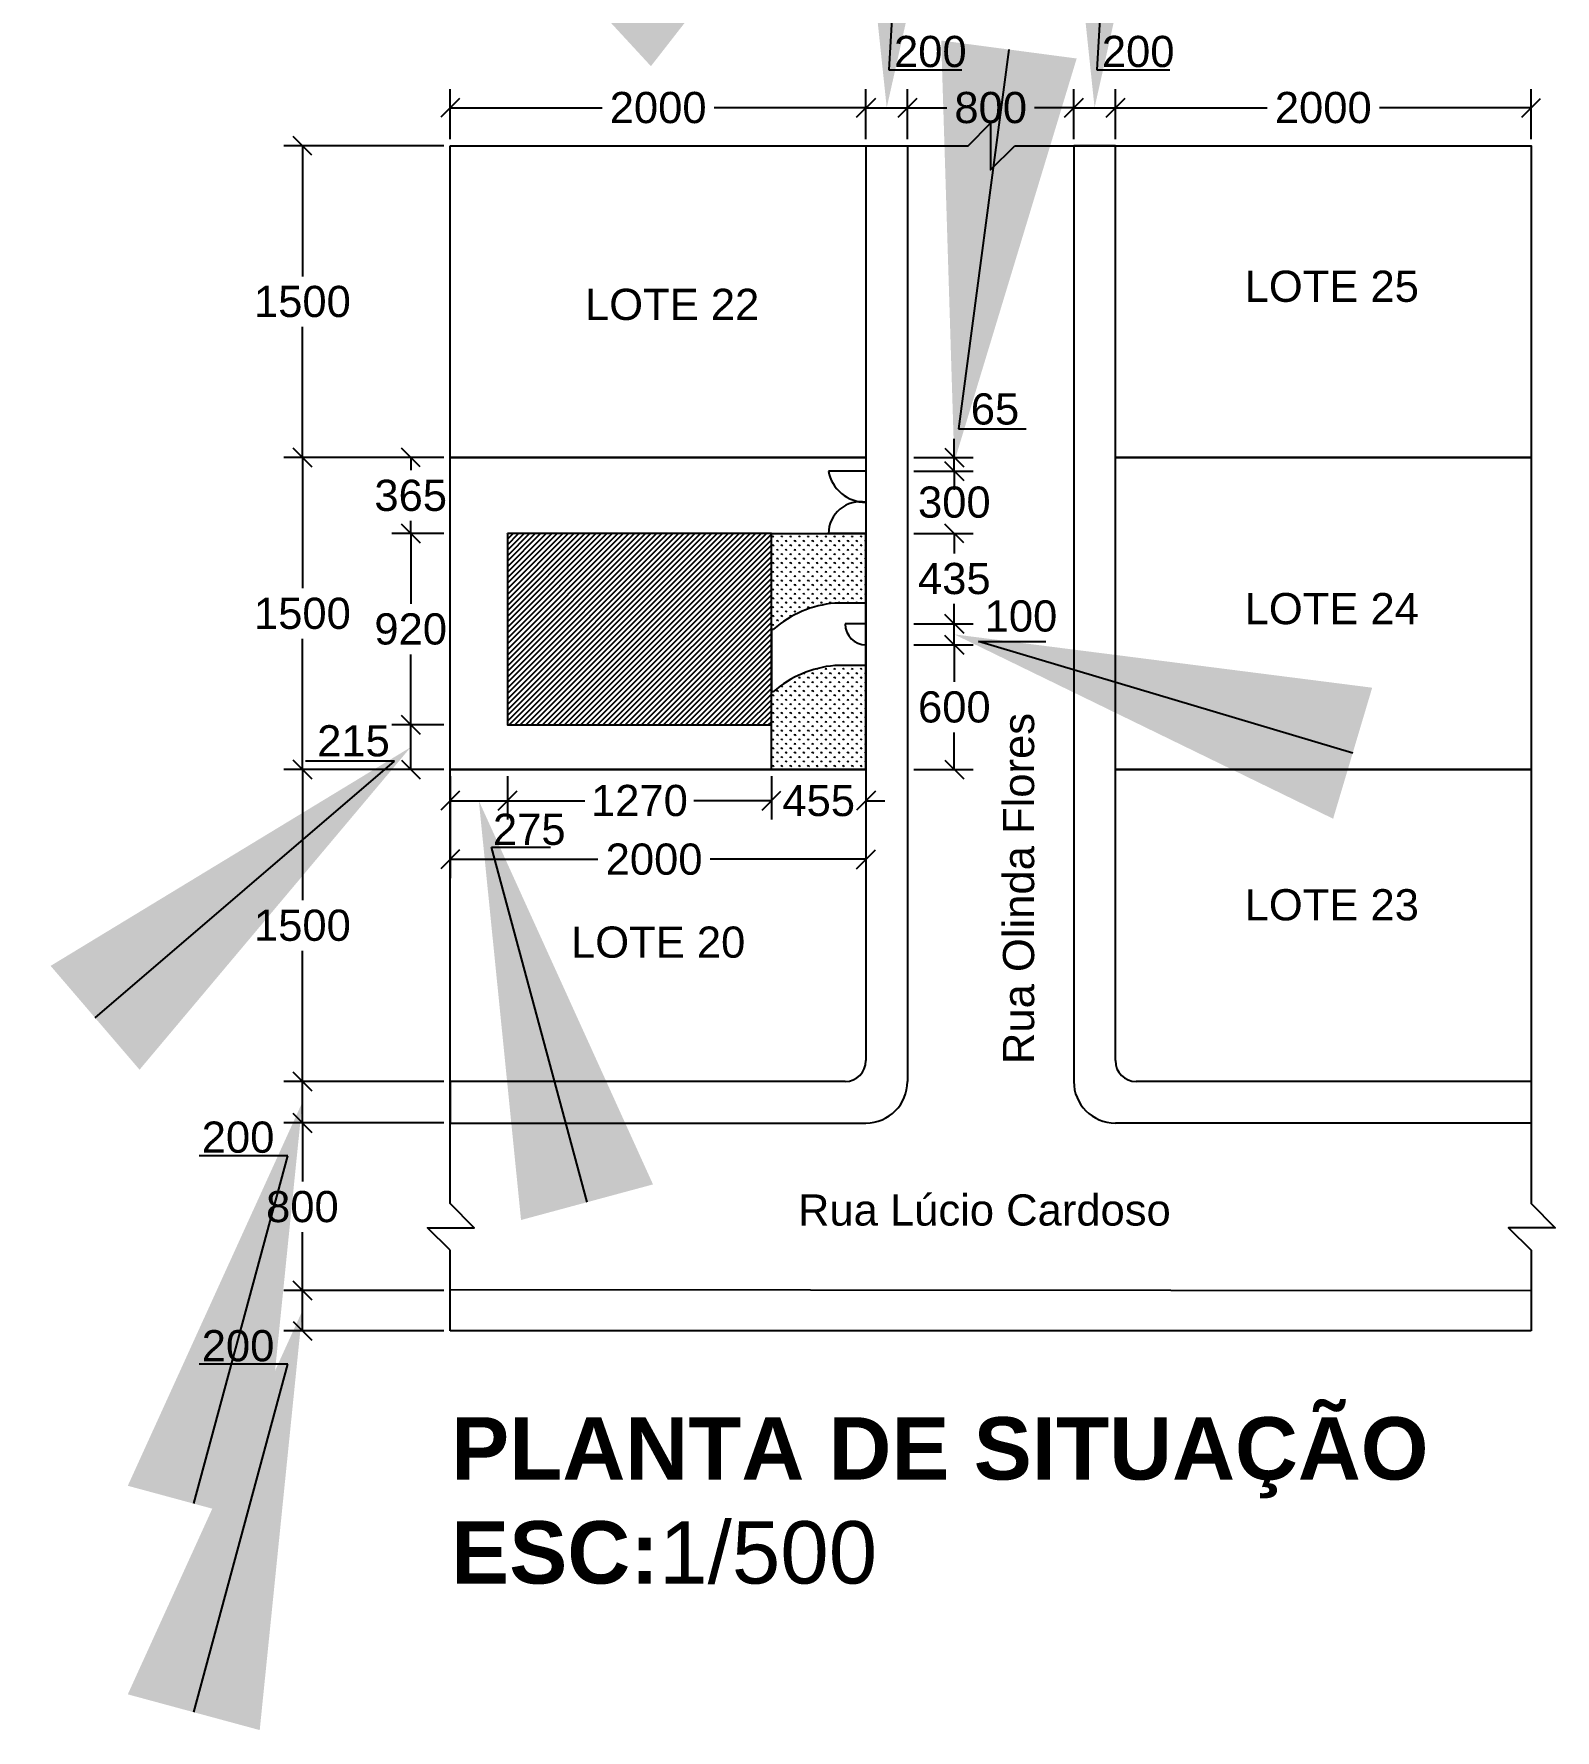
# Model space of a CAD drawing. Header units: millimetres. Extents: x -1.1 to 45.3, y 0 to 40.3.
# Drawn here: x 14.8 to 29.44, y 0 to 16.31 of the extents above; entities that cross this region are included whole.
import ezdxf
from ezdxf import colors
from ezdxf.entities.mleader import LeaderData, LeaderLine
from ezdxf.math import Vec2, Vec3

# ---------------------------------------------------------------- set-up
doc = ezdxf.new("R2010")
doc.units = ezdxf.units.MM
doc.linetypes.add('ACAD_ISO03W100', pattern=[30, 12, -18])
doc.layers.get('DEFPOINTS').update_dxf_attribs({"color": 140})
for name, color, linetype in [('DESENHO', 1, 'Continuous'), ('Linha estreita', 1, 'Continuous'), ('Linha tracejada', 2, 'ACAD_ISO03W100'), ('LinhaGrossa', 5, 'Continuous'), ('LinhaMedia', 1, 'Continuous')]:
    doc.layers.add(name, color=color, linetype=linetype)
doc.styles.add('cefet 1 500', font='stylu.ttf', dxfattribs={"height": 120})
doc.styles.get("Standard").update_dxf_attribs({"font": 'arial.ttf'})
doc.dimstyles.get("Standard").update_dxf_attribs({"dimtxt": 0.3, "dimasz": 0.18, "dimexe": 0.18, "dimexo": 0.0625, "dimgap": 0.09, "dimtad": 0, "dimtih": 1, "dimtoh": 1, "dimdec": 4, "dimzin": 0, "dimdsep": 46, "dimtxsty": 'Standard', "dimblk": 'OBLIQUE', "dimcen": 0.09, "dimadec": 0, "dimazin": 0, "dimtfac": 1, "dimtdec": 4, "dimtofl": 0, "dimtmove": 0, "dimatfit": 3, "dimfxl": 1, "dimtolj": 1, "dimtzin": 0, "dimarcsym": 0})

# ---------------------------------------------------------------- blocks, each defined once
blk = doc.blocks.new('_Oblique')
at = {"color": 0, "linetype": 'ByBlock', "lineweight": -2}
blk.add_line((-0.5, -0.5), (0.5, 0.5), dxfattribs=at)
blk = doc.blocks.new('*D122')
at = {"layer": 'DEFPOINTS', "color": 0, "ltscale": 5, "transparency": 16777216}
for p in [(22.807, 15.6), (18.807, 15.235), (22.807, 15.235)]:
    blk.add_point(p, dxfattribs=at)
at = {"layer": 'LinhaMedia', "color": 0, "lineweight": -2, "ltscale": 5, "transparency": 16777216}
for p, q in [((18.807, 15.297), (18.807, 15.78)), ((22.807, 15.297), (22.807, 15.78)), ((18.807, 15.6), (20.267, 15.6)), ((22.807, 15.6), (21.347, 15.6))]:
    blk.add_line(p, q, dxfattribs=at)
at = {"layer": 'LinhaMedia', "color": 0, "lineweight": -2, "ltscale": 5, "transparency": 16777216, "xscale": 0.18, "yscale": 0.18, "zscale": 0.18, "rotation": 180}
blk.add_blockref('_Oblique', (18.807, 15.6), dxfattribs=at)
at = {"layer": 'LinhaMedia', "color": 0, "lineweight": -2, "ltscale": 5, "transparency": 16777216, "xscale": 0.18, "yscale": 0.18, "zscale": 0.18}
blk.add_blockref('_Oblique', (22.807, 15.6), dxfattribs=at)
at = {"layer": 'LinhaMedia', "color": 0, "ltscale": 5, "transparency": 16777216, "insert": (20.807, 15.6), "char_height": 0.3, "attachment_point": 5}
blk.add_mtext('\\A1;2000', dxfattribs=at)
blk = doc.blocks.new('*D123')
at = {"layer": 'DEFPOINTS', "color": 0, "ltscale": 5, "transparency": 16777216}
for p in [(23.207, 15.6), (22.807, 15.235), (23.207, 15.235)]:
    blk.add_point(p, dxfattribs=at)
at = {"layer": 'LinhaMedia', "color": 0, "lineweight": -2, "ltscale": 5, "transparency": 16777216}
for p, q in [((22.807, 15.297), (22.807, 15.78)), ((23.207, 15.297), (23.207, 15.78)), ((22.807, 15.6), (23.207, 15.6))]:
    blk.add_line(p, q, dxfattribs=at)
at = {"layer": 'LinhaMedia', "color": 0, "lineweight": -2, "ltscale": 5, "transparency": 16777216, "xscale": 0.18, "yscale": 0.18, "zscale": 0.18, "rotation": 180}
blk.add_blockref('_Oblique', (22.807, 15.6), dxfattribs=at)
at = {"layer": 'LinhaMedia', "color": 0, "lineweight": -2, "ltscale": 5, "transparency": 16777216, "xscale": 0.18, "yscale": 0.18, "zscale": 0.18}
blk.add_blockref('_Oblique', (23.207, 15.6), dxfattribs=at)
blk = doc.blocks.new('*D124')
at = {"layer": 'DEFPOINTS', "color": 0, "ltscale": 5, "transparency": 16777216}
for p in [(24.807, 15.6), (23.207, 15.235), (24.807, 15.235)]:
    blk.add_point(p, dxfattribs=at)
at = {"layer": 'LinhaMedia', "color": 0, "lineweight": -2, "ltscale": 5, "transparency": 16777216}
for p, q in [((23.207, 15.297), (23.207, 15.78)), ((24.807, 15.297), (24.807, 15.78)), ((23.207, 15.6), (23.585, 15.6)), ((24.807, 15.6), (24.428, 15.6))]:
    blk.add_line(p, q, dxfattribs=at)
at = {"layer": 'LinhaMedia', "color": 0, "lineweight": -2, "ltscale": 5, "transparency": 16777216, "xscale": 0.18, "yscale": 0.18, "zscale": 0.18, "rotation": 180}
blk.add_blockref('_Oblique', (23.207, 15.6), dxfattribs=at)
at = {"layer": 'LinhaMedia', "color": 0, "lineweight": -2, "ltscale": 5, "transparency": 16777216, "xscale": 0.18, "yscale": 0.18, "zscale": 0.18}
blk.add_blockref('_Oblique', (24.807, 15.6), dxfattribs=at)
at = {"layer": 'LinhaMedia', "color": 0, "ltscale": 5, "transparency": 16777216, "insert": (24.007, 15.6), "char_height": 0.3, "attachment_point": 5}
blk.add_mtext('\\A1;800', dxfattribs=at)
blk = doc.blocks.new('*D125')
at = {"layer": 'DEFPOINTS', "color": 0, "ltscale": 5, "transparency": 16777216}
for p in [(25.207, 15.6), (24.807, 15.235), (25.207, 15.235)]:
    blk.add_point(p, dxfattribs=at)
at = {"layer": 'LinhaMedia', "color": 0, "lineweight": -2, "ltscale": 5, "transparency": 16777216}
for p, q in [((24.807, 15.297), (24.807, 15.78)), ((25.207, 15.297), (25.207, 15.78)), ((24.807, 15.6), (25.207, 15.6))]:
    blk.add_line(p, q, dxfattribs=at)
at = {"layer": 'LinhaMedia', "color": 0, "lineweight": -2, "ltscale": 5, "transparency": 16777216, "xscale": 0.18, "yscale": 0.18, "zscale": 0.18, "rotation": 180}
blk.add_blockref('_Oblique', (24.807, 15.6), dxfattribs=at)
at = {"layer": 'LinhaMedia', "color": 0, "lineweight": -2, "ltscale": 5, "transparency": 16777216, "xscale": 0.18, "yscale": 0.18, "zscale": 0.18}
blk.add_blockref('_Oblique', (25.207, 15.6), dxfattribs=at)
blk = doc.blocks.new('*D126')
at = {"layer": 'DEFPOINTS', "color": 0, "ltscale": 5, "transparency": 16777216}
for p in [(25.207, 15.6), (25.207, 15.235), (29.207, 15.235)]:
    blk.add_point(p, dxfattribs=at)
at = {"layer": 'LinhaMedia', "color": 0, "lineweight": -2, "ltscale": 5, "transparency": 16777216}
for p, q in [((25.207, 15.297), (25.207, 15.78)), ((29.207, 15.297), (29.207, 15.78)), ((25.207, 15.6), (26.667, 15.6)), ((29.207, 15.6), (27.747, 15.6))]:
    blk.add_line(p, q, dxfattribs=at)
at = {"layer": 'LinhaMedia', "color": 0, "lineweight": -2, "ltscale": 5, "transparency": 16777216, "xscale": 0.18, "yscale": 0.18, "zscale": 0.18, "rotation": 180}
blk.add_blockref('_Oblique', (25.207, 15.6), dxfattribs=at)
at = {"layer": 'LinhaMedia', "color": 0, "lineweight": -2, "ltscale": 5, "transparency": 16777216, "xscale": 0.18, "yscale": 0.18, "zscale": 0.18}
blk.add_blockref('_Oblique', (29.207, 15.6), dxfattribs=at)
at = {"layer": 'LinhaMedia', "color": 0, "ltscale": 5, "transparency": 16777216, "insert": (27.207, 15.6), "char_height": 0.3, "attachment_point": 5}
blk.add_mtext('\\A1;2000', dxfattribs=at)
blk = doc.blocks.new('*D127')
at = {"layer": 'DEFPOINTS', "color": 0, "ltscale": 5, "transparency": 16777216}
for p in [(18.807, 15.235), (17.384, 12.235), (18.807, 12.235)]:
    blk.add_point(p, dxfattribs=at)
at = {"layer": 'LinhaMedia', "color": 0, "lineweight": -2, "ltscale": 5, "transparency": 16777216}
for p, q in [((18.744, 15.235), (17.204, 15.235)), ((17.384, 15.235), (17.384, 13.978)), ((17.384, 12.235), (17.384, 13.492)), ((18.744, 12.235), (17.204, 12.235))]:
    blk.add_line(p, q, dxfattribs=at)
at = {"layer": 'LinhaMedia', "color": 0, "lineweight": -2, "ltscale": 5, "transparency": 16777216, "xscale": 0.18, "yscale": 0.18, "zscale": 0.18}
for p, rotation in [((17.384, 15.235), 90), ((17.384, 12.235), 270)]:
    blk.add_blockref('_Oblique', p, dxfattribs=dict(at, rotation=rotation))
at = {"layer": 'LinhaMedia', "color": 0, "ltscale": 5, "transparency": 16777216, "insert": (17.384, 13.735), "char_height": 0.3, "width": 12.13797, "attachment_point": 5}
blk.add_mtext('\\A1;1500', dxfattribs=at)
blk = doc.blocks.new('*D117')
at = {"layer": 'DEFPOINTS', "color": 0, "ltscale": 5, "transparency": 16777216}
for p in [(18.426, 11.505), (18.807, 11.505), (18.807, 9.665)]:
    blk.add_point(p, dxfattribs=at)
at = {"layer": 'LinhaMedia', "color": 0, "lineweight": -2, "ltscale": 5, "transparency": 16777216}
for p, q in [((18.744, 11.505), (18.246, 11.505)), ((18.426, 11.505), (18.426, 10.828)), ((18.426, 9.665), (18.426, 10.342)), ((18.744, 9.665), (18.246, 9.665))]:
    blk.add_line(p, q, dxfattribs=at)
at = {"layer": 'LinhaMedia', "color": 0, "lineweight": -2, "ltscale": 5, "transparency": 16777216, "xscale": 0.18, "yscale": 0.18, "zscale": 0.18}
for p, rotation in [((18.426, 11.505), 90), ((18.426, 9.665), 270)]:
    blk.add_blockref('_Oblique', p, dxfattribs=dict(at, rotation=rotation))
at = {"layer": 'LinhaMedia', "color": 0, "ltscale": 5, "transparency": 16777216, "insert": (18.426, 10.585), "char_height": 0.3, "attachment_point": 5}
blk.add_mtext('\\A1;920', dxfattribs=at)
blk = doc.blocks.new('*D128')
at = {"layer": 'DEFPOINTS', "color": 0, "ltscale": 5, "transparency": 16777216}
for p in [(18.426, 12.235), (18.807, 12.235), (18.807, 11.505)]:
    blk.add_point(p, dxfattribs=at)
at = {"layer": 'LinhaMedia', "color": 0, "lineweight": -2, "ltscale": 5, "transparency": 16777216}
for p, q in [((18.744, 12.235), (18.246, 12.235)), ((18.426, 12.235), (18.426, 12.113)), ((18.426, 11.505), (18.426, 11.627)), ((18.744, 11.505), (18.246, 11.505))]:
    blk.add_line(p, q, dxfattribs=at)
at = {"layer": 'LinhaMedia', "color": 0, "lineweight": -2, "ltscale": 5, "transparency": 16777216, "xscale": 0.18, "yscale": 0.18, "zscale": 0.18}
for p, rotation in [((18.426, 12.235), 90), ((18.426, 11.505), 270)]:
    blk.add_blockref('_Oblique', p, dxfattribs=dict(at, rotation=rotation))
at = {"layer": 'LinhaMedia', "color": 0, "ltscale": 5, "transparency": 16777216, "insert": (18.426, 11.87), "char_height": 0.3, "attachment_point": 5}
blk.add_mtext('\\A1;365', dxfattribs=at)
blk = doc.blocks.new('*D129')
at = {"layer": 'DEFPOINTS', "color": 0, "ltscale": 5, "transparency": 16777216}
for p in [(17.384, 9.235), (18.807, 9.235), (18.807, 6.235)]:
    blk.add_point(p, dxfattribs=at)
at = {"layer": 'LinhaMedia', "color": 0, "lineweight": -2, "ltscale": 5, "transparency": 16777216}
for p, q in [((18.744, 9.235), (17.204, 9.235)), ((17.384, 9.235), (17.384, 7.978)), ((17.384, 6.235), (17.384, 7.492)), ((18.744, 6.235), (17.204, 6.235))]:
    blk.add_line(p, q, dxfattribs=at)
at = {"layer": 'LinhaMedia', "color": 0, "lineweight": -2, "ltscale": 5, "transparency": 16777216, "xscale": 0.18, "yscale": 0.18, "zscale": 0.18}
for p, rotation in [((17.384, 9.235), 90), ((17.384, 6.235), 270)]:
    blk.add_blockref('_Oblique', p, dxfattribs=dict(at, rotation=rotation))
at = {"layer": 'LinhaMedia', "color": 0, "ltscale": 5, "transparency": 16777216, "insert": (17.384, 7.735), "char_height": 0.3, "attachment_point": 5}
blk.add_mtext('\\A1;1500', dxfattribs=at)
blk = doc.blocks.new('*D130')
at = {"layer": 'DEFPOINTS', "color": 0, "ltscale": 5, "transparency": 16777216}
for p in [(17.384, 6.235), (18.807, 6.235), (18.807, 5.835)]:
    blk.add_point(p, dxfattribs=at)
at = {"layer": 'LinhaMedia', "color": 0, "lineweight": -2, "ltscale": 5, "transparency": 16777216}
for p, q in [((18.744, 6.235), (17.204, 6.235)), ((17.384, 5.835), (17.384, 6.235)), ((18.744, 5.835), (17.204, 5.835))]:
    blk.add_line(p, q, dxfattribs=at)
at = {"layer": 'LinhaMedia', "color": 0, "lineweight": -2, "ltscale": 5, "transparency": 16777216, "xscale": 0.18, "yscale": 0.18, "zscale": 0.18}
for p, rotation in [((17.384, 6.235), 90), ((17.384, 5.835), 270)]:
    blk.add_blockref('_Oblique', p, dxfattribs=dict(at, rotation=rotation))
blk = doc.blocks.new('*D131')
at = {"layer": 'DEFPOINTS', "color": 0, "ltscale": 5, "transparency": 16777216}
for p in [(17.384, 5.835), (18.807, 5.835), (18.807, 4.223)]:
    blk.add_point(p, dxfattribs=at)
at = {"layer": 'LinhaMedia', "color": 0, "lineweight": -2, "ltscale": 5, "transparency": 16777216}
for p, q in [((18.744, 5.835), (17.204, 5.835)), ((17.384, 5.835), (17.384, 5.272)), ((17.384, 4.223), (17.384, 4.786)), ((18.744, 4.223), (17.204, 4.223))]:
    blk.add_line(p, q, dxfattribs=at)
at = {"layer": 'LinhaMedia', "color": 0, "lineweight": -2, "ltscale": 5, "transparency": 16777216, "xscale": 0.18, "yscale": 0.18, "zscale": 0.18}
for p, rotation in [((17.384, 5.835), 90), ((17.384, 4.223), 270)]:
    blk.add_blockref('_Oblique', p, dxfattribs=dict(at, rotation=rotation))
at = {"layer": 'LinhaMedia', "color": 0, "ltscale": 5, "transparency": 16777216, "insert": (17.384, 5.029), "char_height": 0.3, "attachment_point": 5}
blk.add_mtext('\\A1;800', dxfattribs=at)
blk = doc.blocks.new('*D132')
at = {"layer": 'DEFPOINTS', "color": 0, "ltscale": 5, "transparency": 16777216}
for p in [(17.384, 4.223), (18.807, 4.223), (18.807, 3.835)]:
    blk.add_point(p, dxfattribs=at)
at = {"layer": 'LinhaMedia', "color": 0, "lineweight": -2, "ltscale": 5, "transparency": 16777216}
for p, q in [((18.744, 4.223), (17.204, 4.223)), ((17.384, 3.835), (17.384, 4.223)), ((18.744, 3.835), (17.204, 3.835))]:
    blk.add_line(p, q, dxfattribs=at)
at = {"layer": 'LinhaMedia', "color": 0, "lineweight": -2, "ltscale": 5, "transparency": 16777216, "xscale": 0.18, "yscale": 0.18, "zscale": 0.18}
for p, rotation in [((17.384, 4.223), 90), ((17.384, 3.835), 270)]:
    blk.add_blockref('_Oblique', p, dxfattribs=dict(at, rotation=rotation))
blk = doc.blocks.new('*D133')
at = {"layer": 'DEFPOINTS', "color": 0, "ltscale": 5, "transparency": 16777216}
for p in [(18.807, 12.235), (17.384, 9.235), (18.807, 9.235)]:
    blk.add_point(p, dxfattribs=at)
at = {"layer": 'LinhaMedia', "color": 0, "lineweight": -2, "ltscale": 5, "transparency": 16777216}
for p, q in [((18.744, 12.235), (17.204, 12.235)), ((17.384, 12.235), (17.384, 10.978)), ((17.384, 9.235), (17.384, 10.492)), ((18.744, 9.235), (17.204, 9.235))]:
    blk.add_line(p, q, dxfattribs=at)
at = {"layer": 'LinhaMedia', "color": 0, "lineweight": -2, "ltscale": 5, "transparency": 16777216, "xscale": 0.18, "yscale": 0.18, "zscale": 0.18}
for p, rotation in [((17.384, 12.235), 90), ((17.384, 9.235), 270)]:
    blk.add_blockref('_Oblique', p, dxfattribs=dict(at, rotation=rotation))
at = {"layer": 'LinhaMedia', "color": 0, "ltscale": 5, "transparency": 16777216, "insert": (17.384, 10.735), "char_height": 0.3, "attachment_point": 5}
blk.add_mtext('\\A1;1500', dxfattribs=at)
blk = doc.blocks.new('*D134')
at = {"layer": 'DEFPOINTS', "color": 0, "ltscale": 5, "transparency": 16777216}
for p in [(19.357, 9.235), (21.897, 9.235), (19.357, 8.935)]:
    blk.add_point(p, dxfattribs=at)
at = {"layer": 'LinhaMedia', "color": 0, "lineweight": -2, "ltscale": 5, "transparency": 16777216}
for p, q in [((19.357, 9.172), (19.357, 8.755)), ((21.897, 9.172), (21.897, 8.755)), ((19.357, 8.935), (20.103, 8.935)), ((21.897, 8.935), (21.15, 8.935))]:
    blk.add_line(p, q, dxfattribs=at)
at = {"layer": 'LinhaMedia', "color": 0, "lineweight": -2, "ltscale": 5, "transparency": 16777216, "xscale": 0.18, "yscale": 0.18, "zscale": 0.18, "rotation": 180}
blk.add_blockref('_Oblique', (19.357, 8.935), dxfattribs=at)
at = {"layer": 'LinhaMedia', "color": 0, "lineweight": -2, "ltscale": 5, "transparency": 16777216, "xscale": 0.18, "yscale": 0.18, "zscale": 0.18}
blk.add_blockref('_Oblique', (21.897, 8.935), dxfattribs=at)
at = {"layer": 'LinhaMedia', "color": 0, "ltscale": 5, "transparency": 16777216, "insert": (20.627, 8.935), "char_height": 0.3, "attachment_point": 5}
blk.add_mtext('\\A1;1270', dxfattribs=at)
blk = doc.blocks.new('*D135')
at = {"layer": 'DEFPOINTS', "color": 0, "ltscale": 5, "transparency": 16777216}
for p in [(21.897, 9.235), (22.807, 9.235), (22.807, 8.935)]:
    blk.add_point(p, dxfattribs=at)
at = {"layer": 'LinhaMedia', "color": 0, "lineweight": -2, "ltscale": 5, "transparency": 16777216}
for p, q in [((21.897, 9.172), (21.897, 8.755)), ((22.807, 9.172), (22.807, 8.755)), ((21.897, 8.935), (21.717, 8.935)), ((22.807, 8.935), (22.987, 8.935))]:
    blk.add_line(p, q, dxfattribs=at)
at = {"layer": 'LinhaMedia', "color": 0, "lineweight": -2, "ltscale": 5, "transparency": 16777216, "xscale": 0.18, "yscale": 0.18, "zscale": 0.18}
blk.add_blockref('_Oblique', (21.897, 8.935), dxfattribs=at)
at = {"layer": 'LinhaMedia', "color": 0, "lineweight": -2, "ltscale": 5, "transparency": 16777216, "xscale": 0.18, "yscale": 0.18, "zscale": 0.18, "rotation": 180}
blk.add_blockref('_Oblique', (22.807, 8.935), dxfattribs=at)
at = {"layer": 'LinhaMedia', "color": 0, "ltscale": 5, "transparency": 16777216, "insert": (22.352, 8.935), "char_height": 0.3, "attachment_point": 5}
blk.add_mtext('\\A1;455', dxfattribs=at)
blk = doc.blocks.new('*D118')
at = {"layer": 'DEFPOINTS', "color": 0, "ltscale": 5, "transparency": 16777216}
for p in [(18.807, 9.235), (22.807, 9.235), (22.807, 8.371)]:
    blk.add_point(p, dxfattribs=at)
at = {"layer": 'LinhaMedia', "color": 0, "lineweight": -2, "ltscale": 5, "transparency": 16777216}
for p, q in [((18.807, 9.172), (18.807, 8.191)), ((22.807, 9.172), (22.807, 8.191)), ((18.807, 8.371), (20.228, 8.371)), ((22.807, 8.371), (21.308, 8.371))]:
    blk.add_line(p, q, dxfattribs=at)
at = {"layer": 'LinhaMedia', "color": 0, "lineweight": -2, "ltscale": 5, "transparency": 16777216, "xscale": 0.18, "yscale": 0.18, "zscale": 0.18, "rotation": 180}
blk.add_blockref('_Oblique', (18.807, 8.371), dxfattribs=at)
at = {"layer": 'LinhaMedia', "color": 0, "lineweight": -2, "ltscale": 5, "transparency": 16777216, "xscale": 0.18, "yscale": 0.18, "zscale": 0.18}
blk.add_blockref('_Oblique', (22.807, 8.371), dxfattribs=at)
at = {"layer": 'LinhaMedia', "color": 0, "ltscale": 5, "transparency": 16777216, "insert": (20.768, 8.371), "char_height": 0.3, "attachment_point": 5}
blk.add_mtext('\\A1;2000', dxfattribs=at)
blk = doc.blocks.new('*D119')
at = {"layer": 'DEFPOINTS', "color": 0, "ltscale": 5, "transparency": 16777216}
for p in [(18.426, 9.665), (18.807, 9.665), (18.807, 9.235)]:
    blk.add_point(p, dxfattribs=at)
at = {"layer": 'LinhaMedia', "color": 0, "lineweight": -2, "ltscale": 5, "transparency": 16777216}
for p, q in [((18.744, 9.665), (18.246, 9.665)), ((18.426, 9.235), (18.426, 9.665)), ((18.744, 9.235), (18.246, 9.235))]:
    blk.add_line(p, q, dxfattribs=at)
at = {"layer": 'LinhaMedia', "color": 0, "lineweight": -2, "ltscale": 5, "transparency": 16777216, "xscale": 0.18, "yscale": 0.18, "zscale": 0.18}
for p, rotation in [((18.426, 9.665), 90), ((18.426, 9.235), 270)]:
    blk.add_blockref('_Oblique', p, dxfattribs=dict(at, rotation=rotation))
blk = doc.blocks.new('*D120')
at = {"layer": 'DEFPOINTS', "color": 0, "ltscale": 5, "transparency": 16777216}
for p in [(23.207, 12.235), (23.207, 12.105), (23.657, 12.105)]:
    blk.add_point(p, dxfattribs=at)
at = {"layer": 'LinhaMedia', "color": 0, "lineweight": -2, "ltscale": 5, "transparency": 16777216}
for p, q in [((23.657, 12.235), (23.657, 12.415)), ((23.269, 12.235), (23.837, 12.235)), ((23.269, 12.105), (23.837, 12.105)), ((23.657, 12.105), (23.657, 11.925))]:
    blk.add_line(p, q, dxfattribs=at)
at = {"layer": 'LinhaMedia', "color": 0, "lineweight": -2, "ltscale": 5, "transparency": 16777216, "xscale": 0.18, "yscale": 0.18, "zscale": 0.18}
for p, rotation in [((23.657, 12.235), 270), ((23.657, 12.105), 90)]:
    blk.add_blockref('_Oblique', p, dxfattribs=dict(at, rotation=rotation))
blk = doc.blocks.new('*D136')
at = {"layer": 'DEFPOINTS', "color": 0, "ltscale": 5, "transparency": 16777216}
for p in [(23.207, 12.105), (23.207, 11.505), (23.657, 11.505)]:
    blk.add_point(p, dxfattribs=at)
at = {"layer": 'LinhaMedia', "color": 0, "lineweight": -2, "ltscale": 5, "transparency": 16777216}
for p, q in [((23.657, 12.105), (23.657, 12.285)), ((23.269, 12.105), (23.837, 12.105)), ((23.269, 11.505), (23.837, 11.505)), ((23.657, 11.505), (23.657, 11.325))]:
    blk.add_line(p, q, dxfattribs=at)
at = {"layer": 'LinhaMedia', "color": 0, "lineweight": -2, "ltscale": 5, "transparency": 16777216, "xscale": 0.18, "yscale": 0.18, "zscale": 0.18}
for p, rotation in [((23.657, 12.105), 270), ((23.657, 11.505), 90)]:
    blk.add_blockref('_Oblique', p, dxfattribs=dict(at, rotation=rotation))
at = {"layer": 'LinhaMedia', "color": 0, "ltscale": 5, "transparency": 16777216, "insert": (23.657, 11.805), "char_height": 0.3, "attachment_point": 5}
blk.add_mtext('\\A1;300', dxfattribs=at)
blk = doc.blocks.new('*D137')
at = {"layer": 'DEFPOINTS', "color": 0, "ltscale": 5, "transparency": 16777216}
for p in [(23.207, 11.505), (23.207, 10.635), (23.657, 10.635)]:
    blk.add_point(p, dxfattribs=at)
at = {"layer": 'LinhaMedia', "color": 0, "lineweight": -2, "ltscale": 5, "transparency": 16777216}
for p, q in [((23.269, 11.505), (23.837, 11.505)), ((23.657, 11.505), (23.657, 11.313)), ((23.657, 10.635), (23.657, 10.827)), ((23.269, 10.635), (23.837, 10.635))]:
    blk.add_line(p, q, dxfattribs=at)
at = {"layer": 'LinhaMedia', "color": 0, "lineweight": -2, "ltscale": 5, "transparency": 16777216, "xscale": 0.18, "yscale": 0.18, "zscale": 0.18}
for p, rotation in [((23.657, 11.505), 90), ((23.657, 10.635), 270)]:
    blk.add_blockref('_Oblique', p, dxfattribs=dict(at, rotation=rotation))
at = {"layer": 'LinhaMedia', "color": 0, "ltscale": 5, "transparency": 16777216, "insert": (23.657, 11.07), "char_height": 0.3, "attachment_point": 5}
blk.add_mtext('\\A1;435', dxfattribs=at)
blk = doc.blocks.new('*D121')
at = {"layer": 'DEFPOINTS', "color": 0, "ltscale": 5, "transparency": 16777216}
for p in [(23.207, 10.635), (23.657, 10.635), (23.207, 10.435)]:
    blk.add_point(p, dxfattribs=at)
at = {"layer": 'LinhaMedia', "color": 0, "lineweight": -2, "ltscale": 5, "transparency": 16777216}
for p, q in [((23.269, 10.635), (23.837, 10.635)), ((23.657, 10.435), (23.657, 10.635)), ((23.269, 10.435), (23.837, 10.435))]:
    blk.add_line(p, q, dxfattribs=at)
at = {"layer": 'LinhaMedia', "color": 0, "lineweight": -2, "ltscale": 5, "transparency": 16777216, "xscale": 0.18, "yscale": 0.18, "zscale": 0.18}
for p, rotation in [((23.657, 10.635), 90), ((23.657, 10.435), 270)]:
    blk.add_blockref('_Oblique', p, dxfattribs=dict(at, rotation=rotation))
blk = doc.blocks.new('*D138')
at = {"layer": 'DEFPOINTS', "color": 0, "ltscale": 5, "transparency": 16777216}
for p in [(23.207, 10.435), (23.207, 9.235), (23.657, 9.235)]:
    blk.add_point(p, dxfattribs=at)
at = {"layer": 'LinhaMedia', "color": 0, "lineweight": -2, "ltscale": 5, "transparency": 16777216}
for p, q in [((23.269, 10.435), (23.837, 10.435)), ((23.657, 10.435), (23.657, 10.078)), ((23.657, 9.235), (23.657, 9.592)), ((23.269, 9.235), (23.837, 9.235))]:
    blk.add_line(p, q, dxfattribs=at)
at = {"layer": 'LinhaMedia', "color": 0, "lineweight": -2, "ltscale": 5, "transparency": 16777216, "xscale": 0.18, "yscale": 0.18, "zscale": 0.18}
for p, rotation in [((23.657, 10.435), 90), ((23.657, 9.235), 270)]:
    blk.add_blockref('_Oblique', p, dxfattribs=dict(at, rotation=rotation))
at = {"layer": 'LinhaMedia', "color": 0, "ltscale": 5, "transparency": 16777216, "insert": (23.657, 9.835), "char_height": 0.3, "attachment_point": 5}
blk.add_mtext('\\A1;600', dxfattribs=at)
blk = doc.blocks.new('*D139')
at = {"layer": 'DEFPOINTS', "color": 0, "ltscale": 5, "transparency": 16777216}
for p in [(18.807, 9.235), (19.357, 9.235), (19.357, 8.935)]:
    blk.add_point(p, dxfattribs=at)
at = {"layer": 'LinhaMedia', "color": 0, "lineweight": -2, "ltscale": 5, "transparency": 16777216}
for p, q in [((18.807, 9.172), (18.807, 8.755)), ((19.357, 9.172), (19.357, 8.755)), ((18.807, 8.935), (19.357, 8.935))]:
    blk.add_line(p, q, dxfattribs=at)
at = {"layer": 'LinhaMedia', "color": 0, "lineweight": -2, "ltscale": 5, "transparency": 16777216, "xscale": 0.18, "yscale": 0.18, "zscale": 0.18, "rotation": 180}
blk.add_blockref('_Oblique', (18.807, 8.935), dxfattribs=at)
at = {"layer": 'LinhaMedia', "color": 0, "lineweight": -2, "ltscale": 5, "transparency": 16777216, "xscale": 0.18, "yscale": 0.18, "zscale": 0.18}
blk.add_blockref('_Oblique', (19.357, 8.935), dxfattribs=at)

msp = doc.modelspace()

# ---------------------------------------------------------------- hatches: boundary and pattern name
at = {"layer": 'LinhaGrossa', "ltscale": 5}
h = msp.add_hatch(dxfattribs=at)
h.set_pattern_fill('ANSI31', color=0, scale=0.3)
h.set_pattern_definition([(45, (13.17327, 3.834807), (-0.0265165, 0.0265165), [])])
h.paths.add_polyline_path([(21.89654, 11.50481), (19.35654, 11.50481), (19.35654, 9.66481), (21.89654, 9.66481)])
h = msp.add_hatch(dxfattribs=at)
h.set_pattern_fill('GRASS', color=0, scale=0.06)
h.set_pattern_definition([(90, (13.17327, 3.834807), (-0.0424264, 0.0424264), [0.01125, -0.0736028]), (45, (13.17327, 3.834807), (-0.0424264, 0.0424264), [0.01125, -0.04875]), (135, (13.17327, 3.834807), (-0.0424264, -0.0424264), [0.01125, -0.04875])])
h.paths.add_polyline_path([(22.80654, 11.50481), (22.44654, 11.50481), (21.89654, 11.50481), (21.89654, 10.58481), (21.91654, 10.58481, -0.15820555), (22.50654, 10.83481), (22.80654, 10.83481)])
h.paths.add_polyline_path([(22.80654, 10.23481), (22.50654, 10.23481, 0.15820555), (21.91654, 9.98481), (21.89654, 9.98481), (21.89654, 9.23481), (22.80654, 9.23481)])

# ---------------------------------------------------------------- linework, layer by layer
for p, q in [((22.80654, 12.10481), (22.44654, 12.10481)), ((22.80654, 12.23481), (22.80654, 12.10481)), ((22.80654, 12.10481), (22.80654, 11.80481)), ((22.80654, 11.80481), (22.80654, 11.50481)), ((22.80654, 11.50481), (22.44654, 11.50481)), ((22.80654, 10.63481), (22.80654, 11.50481)), ((22.80654, 10.83481), (22.50654, 10.83481)), ((22.80654, 10.63481), (22.80654, 10.83481)), ((22.80654, 10.63481), (22.60654, 10.63481)), ((22.80654, 10.43481), (22.80654, 10.63481)), ((21.89654, 10.58481), (21.89654, 10.58481)), ((21.89654, 10.58481), (21.89654, 9.98481)), ((21.89654, 10.58481), (21.91654, 10.58481)), ((22.80654, 9.23481), (22.80654, 10.43481)), ((22.80654, 10.43481), (22.80654, 10.23481)), ((22.80654, 10.23481), (22.50654, 10.23481)), ((21.89654, 9.98481), (21.91654, 9.98481)), ((18.80654, 5.05914), (18.80654, 5.83481)), ((18.80654, 3.83481), (18.80654, 4.61052)), ((18.80654, 3.83481), (18.80654, 4.23481)), ((18.80654, 3.83481), (18.80654, 4.23481)), ((18.80654, 4.23481), (29.20654, 4.22266))]:
    msp.add_line(p, q, dxfattribs=at)
for points in [[(23.78927, 15.23481), (24.00654, 15.45208), (24.00654, 15.00351), (24.23789, 15.23481)], [(18.80654, 5.05914), (18.80654, 15.23481)], [(18.80654, 15.23481), (23.55791, 15.23481)], [(18.80654, 15.23481), (23.78927, 15.23481)], [(22.80654, 15.23481), (23.20654, 15.23481), (23.20654, 6.23481)], [(24.23789, 15.23481), (29.20654, 15.23481), (29.20654, 5.83481)], [(24.23789, 15.23481), (29.20654, 15.23481)], [(25.20654, 15.23481), (24.80654, 15.23481), (24.80654, 6.23481)], [(19.35654, 11.50481), (19.35654, 9.66481), (21.89654, 9.66481), (21.89654, 11.50481), (19.35654, 11.50481)], [(22.80654, 9.23481), (21.89654, 9.23481), (21.89654, 11.50481), (22.80654, 11.50481)], [(22.60654, 6.23481), (18.80654, 6.23481), (18.80654, 9.23481), (22.80654, 9.23481), (22.80654, 6.43481)], [(25.20654, 6.43481), (25.20654, 9.23481), (29.20654, 9.23481), (29.20654, 6.23481), (25.40654, 6.23481)], [(18.80654, 6.23481), (18.80654, 5.83481), (22.80654, 5.83481)], [(29.20654, 6.23481), (29.20654, 5.83481), (25.20654, 5.83481)], [(29.20654, 5.83481), (29.20654, 5.05914), (29.43784, 4.82779), (28.98927, 4.82779), (29.20654, 4.61052), (29.20654, 3.83481)], [(18.80654, 4.61052), (18.58927, 4.82779), (19.03784, 4.82779), (18.80654, 5.05914)], [(29.20654, 3.83481), (18.80654, 3.83481)]]:
    msp.add_lwpolyline(points, dxfattribs=at)
for points in [[(18.80654, 15.23481), (22.80654, 15.23481), (22.80654, 12.23481), (18.80654, 12.23481)], [(25.20654, 15.23481), (29.20654, 15.23481), (29.20654, 12.23481), (25.20654, 12.23481)], [(18.80654, 12.23481), (22.80654, 12.23481), (22.80654, 9.23481), (18.80654, 9.23481)], [(25.20654, 12.23481), (29.20654, 12.23481), (29.20654, 9.23481), (25.20654, 9.23481)]]:
    msp.add_lwpolyline(points, close=True, dxfattribs=at)
for centre, radius, start, end in [((22.80654, 12.17081), 0.366, 190.388858, 270), ((22.75154, 11.50481), 0.305, 79.611142, 180), ((22.59671, 9.80081), 1.03792, 94.983772, 130.943774), ((22.80654, 10.63481), 0.2, 180, 270), ((22.59671, 9.20081), 1.03792, 94.983772, 130.943774), ((22.60654, 6.43481), 0.2, 270, 0), ((25.40654, 6.43481), 0.2, 180, 270), ((22.80654, 6.23481), 0.4, 270, 0), ((25.20654, 6.23481), 0.4, 180, 270)]:
    msp.add_arc(centre, radius, start, end, dxfattribs=at)

# ---------------------------------------------------------------- texts
at = {"layer": 'Linha estreita', "ltscale": 0.05, "char_height": 0.3, "attachment_point": 1, "style": 'cefet 1 500'}
for s, width, insert in [('\\A1;{\\fArial|b0|i0|c0|p34;200}', 0.7020193, (23.07663, 16.29118)), ('\\A1;{\\fArial|b0|i0|c0|p34;200}', 0.7020193, (25.07663, 16.29154)), ('{\\fArial|b0|i0|c0|p34;\\C0;LOTE 25}', 1.718178, (26.4504, 14.03315)), ('{\\fArial|b0|i0|c0|p34;\\C0;LOTE 22}', 1.718178, (20.10304, 13.85874)), ('{\\fArial|b0|i0|c0|p34;65}', 0.0528209, (23.81519, 12.85304)), ('{\\fArial|b0|i0|c0|p34;\\C0;LOTE 24}', 1.718178, (26.4504, 10.93253)), ('{\\fArial|b0|i0|c0|p34;100}', 0.5635621, (23.94861, 10.86175)), ('{\\fArial|b0|i0|c0|p34;215}', 0.5530588, (17.52596, 9.66102)), ('{\\fArial|b0|i0|c0|p34;275}', 0.3909265, (19.21743, 8.80988)), ('{\\fArial|b0|i0|c0|p34;\\C0;LOTE 23}', 1.718178, (26.4504, 8.08383)), ('{\\fArial|b0|i0|c0|p34;\\C0;LOTE 20}', 1.718178, (19.9687, 7.72467)), ('\\A1;{\\fArial|b0|i0|c0|p34;200}', 0.7020193, (16.41515, 5.84896)), ('{\\fArial|b0|i0|c0|p34;\\C0;Rua Lúcio Cardoso}', 3.8202205, (22.15237, 5.14825)), ('\\A1;{\\fArial|b0|i0|c0|p34;200}', 0.7020193, (16.41515, 3.84289))]:
    msp.add_mtext_dynamic_manual_height_columns(s, width=width, gutter_width=600, heights=[0], dxfattribs=dict(at, insert=insert))
at = {"layer": 'Linha estreita', "ltscale": 0.05, "insert": (24.12486, 6.40167), "char_height": 0.3, "attachment_point": 1, "rotation": 90, "style": 'cefet 1 500'}
msp.add_mtext_dynamic_manual_height_columns('{\\fArial|b0|i0|c0|p34;\\C0;Rua Olinda Flores}', width=3.6259284, gutter_width=600, heights=[0], dxfattribs=at)
at = {"layer": 'Linha tracejada', "insert": (18.81485, 3.00513), "char_height": 0.6, "attachment_point": 1}
msp.add_mtext_dynamic_manual_height_columns('{\\fArial|b1|i0|c0|p34;\\C0;PLANTA DE SITUAÇÃO\\PESC:\\fArial|b0|i0|c0|p34;1/500}', width=9.8483818, gutter_width=12.5, heights=[0], dxfattribs=at)

# ---------------------------------------------------------------- dimensions: what is measured, and where the dimension line sits
at = {"layer": 'LinhaMedia', "ltscale": 5}
for base, p1, p2, text, picture, middle in [((22.80654, 15.59969), (18.80654, 15.23481), (22.80654, 15.23481), '2000', '*D122', (20.80654, 15.59969)), ((24.80654, 15.60005), (23.20654, 15.23481), (24.80654, 15.23481), '800', '*D124', (24.00654, 15.60005)), ((25.20654, 15.60041), (29.20654, 15.23481), (25.20654, 15.23481), '2000', '*D126', (27.20654, 15.60041)), ((19.35654, 8.93505), (21.89654, 9.23481), (19.35654, 9.23481), '1270', '*D134', (20.62654, 8.93505)), ((22.80654, 8.93505), (21.89654, 9.23481), (22.80654, 9.23481), '455', '*D135', (22.35154, 8.93505))]:
    dim = msp.add_linear_dim(base=base, p1=p1, p2=p2, text=text, dimstyle='Standard', dxfattribs=at)
    dim.commit()
    dim.dimension.update_dxf_attribs({"geometry": picture, "text_midpoint": middle})
for base, p1, p2, text, picture, middle in [((23.20654, 15.60005), (22.80654, 15.23481), (23.20654, 15.23481), ' ', '*D123', (23.00654, 15.60005)), ((25.20654, 15.60041), (24.80654, 15.23481), (25.20654, 15.23481), ' ', '*D125', (25.00654, 15.60041)), ((22.80654, 8.37078), (18.80654, 9.23481), (22.80654, 9.23481), '2000', '*D118', (20.76848, 8.37078)), ((19.35654, 8.93505), (18.80654, 9.23481), (19.35654, 9.23481), ' ', '*D139', (19.08154, 8.93505))]:
    dim = msp.add_linear_dim(base=base, p1=p1, p2=p2, text=text, dimstyle='Standard', dxfattribs=at)
    dim.commit()
    dim.dimension.update_dxf_attribs({"geometry": picture, "text_midpoint": middle, "dimtype": 160})
for base, p1, p2, text, picture, middle in [((17.38351, 12.23481), (18.80654, 15.23481), (18.80654, 12.23481), '1500', '*D127', (17.38351, 13.73481)), ((17.38351, 9.23481), (18.80654, 12.23481), (18.80654, 9.23481), '1500', '*D133', (17.38351, 10.73481)), ((23.65688, 11.50481), (23.20654, 12.10481), (23.20654, 11.50481), '300', '*D136', (23.65688, 11.80481)), ((18.42622, 11.50481), (18.80654, 9.66481), (18.80654, 11.50481), '920', '*D117', (18.42622, 10.58481)), ((23.65688, 10.63481), (23.20654, 11.50481), (23.20654, 10.63481), '435', '*D137', (23.65688, 11.06981)), ((23.65688, 9.23481), (23.20654, 10.43481), (23.20654, 9.23481), '600', '*D138', (23.65688, 9.83481)), ((18.42622, 9.66481), (18.80654, 9.23481), (18.80654, 9.66481), ' ', '*D119', (18.42622, 9.44981)), ((17.38351, 9.23481), (18.80654, 6.23481), (18.80654, 9.23481), '1500', '*D129', (17.38351, 7.73481)), ((17.38351, 6.23481), (18.80654, 5.83481), (18.80654, 6.23481), ' ', '*D130', (17.38351, 6.03481)), ((17.38351, 5.83481), (18.80654, 4.22266), (18.80654, 5.83481), '800', '*D131', (17.38351, 5.02873)), ((17.38351, 4.22266), (18.80654, 3.83481), (18.80654, 4.22266), ' ', '*D132', (17.38351, 4.02873))]:
    dim = msp.add_linear_dim(base=base, p1=p1, p2=p2, angle=90, text=text, dimstyle='Standard', dxfattribs=at)
    dim.commit()
    dim.dimension.update_dxf_attribs({"geometry": picture, "text_midpoint": middle})
for base, p1, p2, text, picture, middle in [((23.65688, 12.10481), (23.20654, 12.23481), (23.20654, 12.10481), ' ', '*D120', (23.65688, 12.16981)), ((18.42622, 12.23481), (18.80654, 11.50481), (18.80654, 12.23481), '365', '*D128', (18.42622, 11.86981)), ((23.65688, 10.63481), (23.20654, 10.43481), (23.20654, 10.63481), ' ', '*D121', (23.65688, 10.53481))]:
    dim = msp.add_linear_dim(base=base, p1=p1, p2=p2, angle=90, text=text, dimstyle='Standard', dxfattribs=at)
    dim.commit()
    dim.dimension.update_dxf_attribs({"geometry": picture, "text_midpoint": middle, "dimtype": 160})

# ---------------------------------------------------------------- leaders
at = {"layer": 'DESENHO', "ltscale": 0.05}
ml = msp.add_multileader_mtext('Standard', dxfattribs=at)
ml.set_content('', color=256)
ml.set_leader_properties()
ml.build(insert=Vec2(0, 0))
ctx = ml.context
ctx.base_point, ctx.plane_origin = Vec3(18.19196, 18.94507), Vec3(23.22937, 19.19716)
ctx.text_align_type = 2
notes = []
notes.append((ctx, [(0, (1, 1, 0), (22.95651, 18.94507), (-1, 0), 0.76455, [(0, [(23.22937, 19.19716)], 0, [])])]))
ctx.mtext.insert, ctx.mtext.alignment, ctx.mtext.flow_direction = Vec3(20.19196, 20.94507), 3, 5
at = {"layer": 'Linha estreita', "ltscale": 0.05}
ml = msp.add_multileader_mtext('Standard', dxfattribs=at)
ml.set_content('', color=256)
ml.set_leader_properties()
ml.build(insert=Vec2(0, 0))
ctx = ml.context
ctx.base_point, ctx.plane_origin = Vec3(23.72959, 15.96304), Vec3(23.00654, 15.60005)
notes.append((ctx, [(0, (1, 1, 0), (23.02757, 15.96304), (1, 0), 0.70202, [(0, [(23.00654, 15.60005)], 0, [])])]))
ctx.mtext.insert, ctx.mtext.flow_direction = Vec3(25.72959, 17.96304), 5
ml = msp.add_multileader_mtext('Standard', dxfattribs=at)
ml.set_content('', color=256)
ml.set_leader_properties()
ml.build(insert=Vec2(0, 0))
ctx = ml.context
ctx.base_point, ctx.plane_origin = Vec3(25.72959, 15.9634), Vec3(25.00654, 15.60041)
notes.append((ctx, [(0, (1, 1, 0), (25.02757, 15.9634), (1, 0), 0.70202, [(0, [(25.00654, 15.60041)], 0, [])])]))
ctx.mtext.insert, ctx.mtext.flow_direction = Vec3(27.72959, 17.9634), 5
ml = msp.add_multileader_mtext('Standard', dxfattribs=at)
ml.set_content('', color=256)
ml.set_leader_properties()
ml.build(insert=Vec2(0, 0))
ctx = ml.context
ctx.base_point, ctx.plane_origin = Vec3(24.34677, 12.51069), Vec3(23.65688, 12.19481)
notes.append((ctx, [(0, (1, 1, 0), (23.69875, 12.51069), (1, 0), 0.64803, [(0, [(23.65688, 12.19481)], 0, [])])]))
ctx.mtext.insert, ctx.mtext.flow_direction = Vec3(26.34677, 14.51069), 5
ml = msp.add_multileader_mtext('Standard', dxfattribs=at)
ml.set_content('', color=256)
ml.set_leader_properties()
ml.build(insert=Vec2(0, 0))
ctx = ml.context
ctx.base_point, ctx.plane_origin = Vec3(24.53702, 10.46559), Vec3(23.65688, 10.53481)
notes.append((ctx, [(0, (1, 1, 0), (23.88899, 10.46559), (1, 0), 0.64803, [(0, [(23.65688, 10.53481)], 0, [])])]))
ctx.mtext.insert, ctx.mtext.flow_direction = Vec3(26.53702, 12.46559), 5
ml = msp.add_multileader_mtext('Standard', dxfattribs=at)
ml.set_content('', color=256)
ml.set_leader_properties()
ml.build(insert=Vec2(0, 0))
ctx = ml.context
ctx.base_point, ctx.plane_origin = Vec3(13.41447, 9.31546), Vec3(18.42622, 9.44981)
ctx.text_align_type = 2
notes.append((ctx, [(0, (1, 1, 0), (18.26946, 9.31546), (-1, 0), 0.85499, [(0, [(18.42622, 9.44981)], 0, [])])]))
ctx.mtext.insert, ctx.mtext.alignment, ctx.mtext.flow_direction = Vec3(15.41447, 11.31546), 3, 5
ml = msp.add_multileader_mtext('Standard', dxfattribs=at)
ml.set_content('', color=256)
ml.set_leader_properties()
ml.build(insert=Vec2(0, 0))
ctx = ml.context
ctx.base_point, ctx.plane_origin = Vec3(19.7709, 8.48701), Vec3(19.08154, 8.93505)
notes.append((ctx, [(0, (1, 1, 0), (19.20234, 8.48701), (1, 0), 0.56856, [(0, [(19.08154, 8.93505)], 0, [])])]))
ctx.mtext.insert, ctx.mtext.flow_direction = Vec3(21.7709, 10.48701), 5
ml = msp.add_multileader_mtext('Standard', dxfattribs=at)
ml.set_content('', color=256)
ml.set_leader_properties()
ml.build(insert=Vec2(0, 0))
ctx = ml.context
ctx.base_point, ctx.plane_origin = Vec3(12.38935, 5.52058), Vec3(17.38351, 6.03481)
ctx.text_align_type = 2
notes.append((ctx, [(0, (1, 1, 0), (17.24434, 5.52058), (-1, 0), 0.85499, [(0, [(17.38351, 6.03481)], 0, [])])]))
ctx.mtext.insert, ctx.mtext.alignment, ctx.mtext.flow_direction = Vec3(14.38935, 7.52058), 3, 5
ml = msp.add_multileader_mtext('Standard', dxfattribs=at)
ml.set_content('', color=256)
ml.set_leader_properties()
ml.build(insert=Vec2(0, 0))
ctx = ml.context
ctx.base_point, ctx.plane_origin = Vec3(12.38935, 3.51451), Vec3(17.38351, 4.02873)
ctx.text_align_type = 2
notes.append((ctx, [(0, (1, 1, 0), (17.24434, 3.51451), (-1, 0), 0.85499, [(0, [(17.38351, 4.02873)], 0, [])])]))
ctx.mtext.insert, ctx.mtext.alignment, ctx.mtext.flow_direction = Vec3(14.38935, 5.51451), 3, 5
for ctx, leaders in notes:
    for number, flags, end, landing, length, lines in leaders:
        leader = LeaderData()
        leader.index, (leader.has_last_leader_line, leader.has_dogleg_vector, leader.attachment_direction) = number, flags
        leader.last_leader_point, leader.dogleg_vector, leader.dogleg_length = Vec3(end), Vec3(landing), length
        for number, points, colour, breaks in lines:
            line = LeaderLine()
            line.index, line.vertices, line.color, line.breaks = number, Vec3.list(points), colors.encode_raw_color(colour), breaks
            leader.lines.append(line)
        ctx.leaders.append(leader)

doc.saveas('drawing.dxf')
